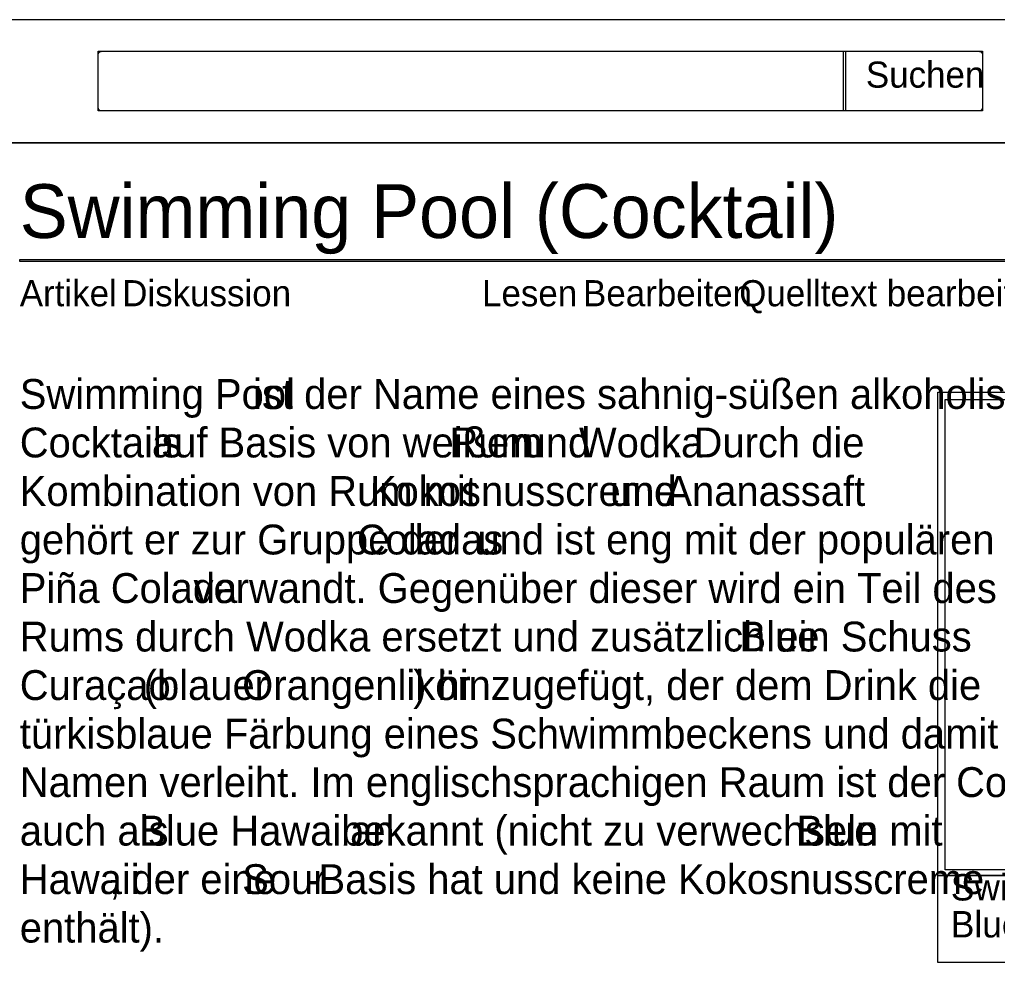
# Model space of a CAD drawing. Extents: x 0 to 1501, y 0 to 1722.
# Drawn here: x 264 to 788, y 1208 to 1722 of the extents above; entities that cross this region are included whole.
import ezdxf

# ---------------------------------------------------------------- set-up
doc = ezdxf.new("R2010")
doc.units = 0
doc.layers.get('0').update_dxf_attribs({"lineweight": 0})
doc.styles.add('Linux Libertine', font='Linux Libertine.ttf')

msp = doc.modelspace()

# ---------------------------------------------------------------- linework, layer by layer
at = {"true_color": 0xf8f9fa}
for points in [[(0, 1722), (1280, 1722), (1280, 1002), (0, 1002), (0, 1722)], [(756, 1522.35), (1016, 1522.35), (1016, 1263.35), (756, 1263.35), (756, 1522.35)], [(756, 1263.35), (1016, 1263.35), (1016, 1216.75), (756, 1216.75), (756, 1263.35)], [(756, 1263.35), (1016, 1263.35), (1016, 1216.75), (756, 1216.75), (756, 1263.35)]]:
    msp.add_lwpolyline(points, dxfattribs=at)
at = {"true_color": 0xffffff}
for points in [[(0, 1722), (1280, 1722), (1280, 1656), (0, 1656), (0, 1722)], [(0, 1656), (1280, 1656), (1280, 0), (0, 0), (0, 1656)]]:
    msp.add_lwpolyline(points, dxfattribs=at)
at = {"true_color": 0xa2a9b1}
for points in [[(308, 1705), (778, 1705), (778, 1705), (778.39, 1704.96), (778.77, 1704.85), (779.11, 1704.66), (779.41, 1704.41), (779.66, 1704.11), (779.85, 1703.77), (779.96, 1703.39), (780, 1703), (780, 1675), (780, 1675), (779.96, 1674.61), (779.85, 1674.23), (779.66, 1673.89), (779.41, 1673.59), (779.11, 1673.34), (778.77, 1673.15), (778.39, 1673.04), (778, 1673), (308, 1673), (308, 1673), (307.61, 1673.04), (307.23, 1673.15), (306.89, 1673.34), (306.59, 1673.59), (306.34, 1673.89), (306.15, 1674.23), (306.04, 1674.61), (306, 1675), (306, 1703), (306, 1703), (306.04, 1703.39), (306.15, 1703.77), (306.34, 1704.11), (306.59, 1704.41), (306.89, 1704.66), (307.23, 1704.85), (307.61, 1704.96), (308, 1705), (308, 1705)], [(264, 1593.35), (1016, 1593.35), (1016, 1592.35), (264, 1592.35), (264, 1593.35)]]:
    msp.add_lwpolyline(points, dxfattribs=at)
at = {"true_color": 0x72777d}
for points in [[(306, 1705), (706.45, 1705), (706.45, 1673), (306, 1673), (306, 1705)], [(705.45, 1705), (780, 1705), (780, 1673), (705.45, 1673), (705.45, 1705)]]:
    msp.add_lwpolyline(points, dxfattribs=at)
at = {"true_color": 0xc8ccd1}
msp.add_lwpolyline([(760, 1518.35), (1012, 1518.35), (1012, 1266.35), (760, 1266.35), (760, 1518.35)], dxfattribs=at)

# ---------------------------------------------------------------- texts
at = {"true_color": 0x404244}
msp.add_text('Suchen', height=14, dxfattribs=at).set_placement((717.45, 1685.5))
at = {"true_color": 0x101418, "style": 'Linux Libertine'}
msp.add_text('Swimming Pool (Cocktail)', height=28.8, dxfattribs=at).set_placement((264, 1604.95))
at = {"true_color": 0x202122}
for s, height, p in [('Artikel', 14, (264, 1568.35)), ('Lesen', 14, (511.73, 1568.35)), ('Swimming Pool', 16, (264, 1513.35)), (' ist der Name eines sahnig-süßen alkoholischen', 16, (383.12, 1513.35)), (' auf Basis von weißem ', 16, (328.9, 1487.35)), (' und ', 16, (528.1, 1487.35)), ('. Durch die', 16, (613.22, 1487.35)), ('Kombination von Rum mit ', 16, (264, 1461.35)), (' und ', 16, (574.4, 1461.35)), ('gehört er zur Gruppe der ', 16, (264, 1435.35)), (' und ist eng mit der populären', 16, (503.32, 1435.35)), (' verwandt. Gegenüber dieser wird ein Teil des weißen', 16, (351.17, 1409.35)), ('Rums durch Wodka ersetzt und zusätzlich ein Schuss ', 16, (264, 1383.35)), (' (blauer ', 16, (324.48, 1357.35)), (') hinzugefügt, der dem Drink die', 16, (474.82, 1357.35)), ('türkisblaue Färbung eines Schwimmbeckens und damit seinen', 16, (264, 1331.35)), ('Namen verleiht. Im englischsprachigen Raum ist der Cocktail', 16, (264, 1305.35)), ('auch als ', 16, (264, 1279.35)), ('Blue Hawaiian', 16, (328.05, 1279.35)), (' bekannt (nicht zu verwechseln mit ', 16, (430.32, 1279.35)), ('Blue', 16, (680.27, 1279.35)), ('Hawaii', 16, (264, 1253.35)), (', der eine ', 16, (312, 1253.35)), ('-Basis hat und keine Kokosnusscreme', 16, (416.98, 1253.35)), ('Swimming Pool beim „Floaten“ mit', 14.144, (763, 1249.91)), ('enthält).', 16, (264, 1227.35))]:
    msp.add_text(s, height=height, dxfattribs=at).set_placement(p)
at = {"true_color": 0x3366cc}
for s, height, p in [('Diskussion', 14, (318.9, 1568.35)), ('Bearbeiten', 14, (565.87, 1568.35)), ('Quelltext bearbeiten', 14, (649.57, 1568.35)), ('Cocktails', 16, (264, 1487.35)), ('Wodka', 16, (563.7, 1487.35)), ('Rum', 16, (494.32, 1487.35)), ('Kokosnusscreme', 16, (451.67, 1461.35)), ('Ananassaft', 16, (610, 1461.35)), ('Coladas', 16, (444.62, 1435.35)), ('Piña Colada', 16, (264, 1409.35)), ('Blue', 16, (649.73, 1383.35)), ('Curaçao', 16, (264, 1357.35)), ('Orangenlikör', 16, (383.2, 1357.35)), ('Sour', 16, (383.18, 1253.35)), ('Blue Curaçao', 14.144, (763, 1230.11))]:
    msp.add_text(s, height=height, dxfattribs=at).set_placement(p)

doc.saveas('drawing.dxf')
